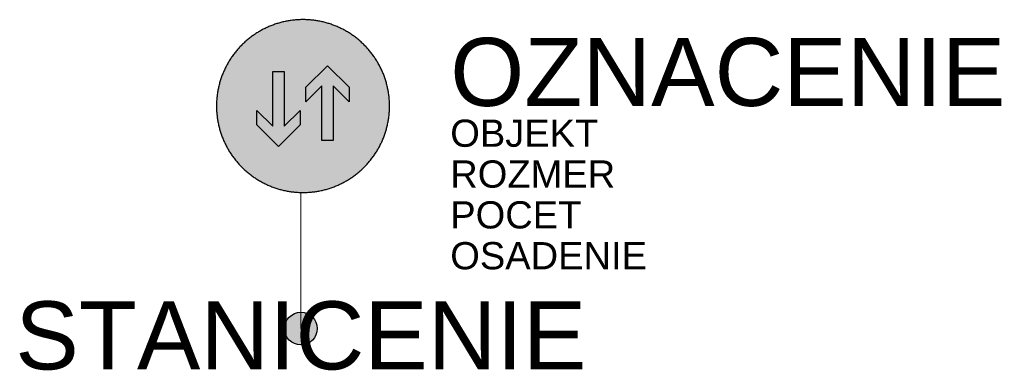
# Model space of a CAD drawing. Header units: metres. Extents: x -10.3 to 25.7, y -1.5 to 11.3.
import ezdxf
from ezdxf.enums import TextEntityAlignment as Align

# ---------------------------------------------------------------- set-up
doc = ezdxf.new("R2010")
doc.units = ezdxf.units.M
doc.layers.get('Defpoints').update_dxf_attribs({"color": 140, "lineweight": 5})
doc.styles.get("Standard").update_dxf_attribs({"font": 'arial.ttf'})

msp = doc.modelspace()

# ---------------------------------------------------------------- hatches: boundary and pattern name
at = {"true_color": 0xf1efea}
msp.add_hatch(color=7, dxfattribs=at).paths.add_polyline_path([(3.253884, 8.174093), (3.253587, 8.213507), (3.2529, 8.252903), (3.251682, 8.292221), (3.24993, 8.331464), (3.247719, 8.370707), (3.245052, 8.409797), (3.241929, 8.44889), (3.238347, 8.487827), (3.234231, 8.526764), (3.229659, 8.565551), (3.224556, 8.60426), (3.219069, 8.642894), (3.213048, 8.68145), (3.206571, 8.719856), (3.199638, 8.758184), (3.192246, 8.796362), (3.184398, 8.834462), (3.176091, 8.872409), (3.167328, 8.910203), (3.158109, 8.947922), (3.148431, 8.985566), (3.138297, 9.022979), (3.127629, 9.060317), (3.11658, 9.097427), (3.10515, 9.134459), (3.093186, 9.171341), (3.080766, 9.207992), (3.067965, 9.244568), (3.05463, 9.280916), (3.040914, 9.317189), (3.026739, 9.353231), (3.012186, 9.389045), (2.997174, 9.424706), (2.981706, 9.460214), (2.965779, 9.495572), (2.949396, 9.530624), (2.932632, 9.565601), (2.915487, 9.600272), (2.897886, 9.63479), (2.879826, 9.66908), (2.861385, 9.703217), (2.842488, 9.737051), (2.823132, 9.770729), (2.803473, 9.804182), (2.78328, 9.837329), (2.762784, 9.870323), (2.741829, 9.903014), (2.720415, 9.935552), (2.698623, 9.967784), (2.676447, 9.999788), (2.653818, 10.031486), (2.63088, 10.062956), (2.607411, 10.094198), (2.583636, 10.125137), (2.559405, 10.15577), (2.534868, 10.186172), (2.5098, 10.216349), (2.484423, 10.246142), (2.458668, 10.275707), (2.432457, 10.304969), (2.405937, 10.334), (2.378964, 10.362653), (2.351607, 10.390997), (2.323947, 10.419041), (2.295828, 10.446776), (2.267484, 10.474133), (2.238831, 10.501106), (2.2098, 10.527626), (2.180538, 10.553837), (2.150973, 10.579592), (2.12118, 10.604969), (2.091003, 10.629962), (2.060601, 10.654574), (2.029968, 10.678805), (1.999029, 10.70258), (1.967787, 10.725974), (1.936317, 10.748987), (1.904541, 10.771616), (1.872615, 10.793792), (1.840383, 10.815584), (1.807845, 10.836998), (1.775154, 10.857953), (1.74216, 10.878449), (1.709013, 10.898642), (1.67556, 10.918379), (1.641882, 10.937657), (1.608048, 10.956554), (1.573911, 10.974995), (1.539621, 10.993055), (1.505103, 11.010656), (1.470432, 11.027879), (1.435455, 11.044643), (1.400403, 11.060948), (1.365045, 11.076875), (1.329537, 11.092343), (1.293876, 11.107355), (1.257984, 11.121986), (1.221942, 11.136083), (1.185747, 11.149874), (1.149399, 11.163134), (1.112823, 11.175935), (1.076172, 11.188355), (1.03929, 11.200319), (1.002258, 11.211824), (0.965073, 11.222873), (0.92781, 11.233466), (0.890319, 11.2436), (0.852753, 11.253278), (0.815034, 11.262497), (0.77724, 11.271338), (0.739215, 11.279642), (0.701193, 11.28749), (0.66294, 11.294882), (0.624612, 11.301818), (0.586206, 11.308295), (0.547725, 11.314238), (0.509091, 11.3198), (0.470382, 11.324828), (0.43152, 11.3294), (0.392658, 11.333516), (0.353721, 11.337173), (0.314628, 11.340299), (0.275463, 11.342966), (0.236295, 11.345174), (0.197052, 11.346851), (0.157656, 11.348069), (0.118263, 11.348831), (0.078867, 11.349062), (0.039396, 11.348831), (0, 11.348069), (-0.039321, 11.346851), (-0.078564, 11.345174), (-0.117807, 11.342966), (-0.156897, 11.340299), (-0.195987, 11.337173), (-0.234924, 11.333516), (-0.273864, 11.3294), (-0.312648, 11.324828), (-0.35136, 11.3198), (-0.389991, 11.314238), (-0.42855, 11.308295), (-0.466953, 11.301818), (-0.505284, 11.294882), (-0.543459, 11.28749), (-0.581559, 11.279642), (-0.619506, 11.271338), (-0.657303, 11.262497), (-0.695022, 11.253278), (-0.732663, 11.2436), (-0.770079, 11.233466), (-0.807417, 11.222873), (-0.844524, 11.211824), (-0.881559, 11.200319), (-0.918438, 11.188355), (-0.955092, 11.175935), (-0.991668, 11.163134), (-1.028016, 11.149874), (-1.064286, 11.136083), (-1.100328, 11.121986), (-1.136142, 11.107355), (-1.171803, 11.092343), (-1.207314, 11.076875), (-1.242669, 11.060948), (-1.277799, 11.044643), (-1.312698, 11.027879), (-1.347369, 11.010656), (-1.381887, 10.993055), (-1.416177, 10.974995), (-1.450314, 10.956554), (-1.484148, 10.937657), (-1.517829, 10.918379), (-1.551279, 10.898642), (-1.584426, 10.878449), (-1.617423, 10.857953), (-1.650111, 10.836998), (-1.682649, 10.815584), (-1.714881, 10.793792), (-1.746885, 10.771616), (-1.778586, 10.748987), (-1.810056, 10.725974), (-1.841298, 10.70258), (-1.872234, 10.678805), (-1.902867, 10.654574), (-1.933272, 10.629962), (-1.963446, 10.604969), (-1.993239, 10.579592), (-2.022807, 10.553837), (-2.052066, 10.527626), (-2.0811, 10.501106), (-2.10975, 10.474133), (-2.138097, 10.446776), (-2.166213, 10.419041), (-2.193876, 10.390997), (-2.22123, 10.362653), (-2.248206, 10.334), (-2.274723, 10.304969), (-2.300937, 10.275707), (-2.326692, 10.246142), (-2.352066, 10.216349), (-2.377059, 10.186172), (-2.401671, 10.15577), (-2.425905, 10.125137), (-2.449677, 10.094198), (-2.473071, 10.062956), (-2.496084, 10.031486), (-2.518716, 9.999788), (-2.540889, 9.967784), (-2.562684, 9.935552), (-2.584095, 9.903014), (-2.60505, 9.870323), (-2.625549, 9.837329), (-2.645742, 9.804182), (-2.665476, 9.770729), (-2.684754, 9.737051), (-2.703654, 9.703217), (-2.722092, 9.66908), (-2.740152, 9.63479), (-2.757756, 9.600272), (-2.774976, 9.565601), (-2.79174, 9.530624), (-2.808048, 9.495572), (-2.823972, 9.460214), (-2.83944, 9.424706), (-2.854452, 9.389045), (-2.869083, 9.353231), (-2.88318, 9.317189), (-2.896971, 9.280916), (-2.910231, 9.244568), (-2.923032, 9.207992), (-2.935452, 9.171341), (-2.947416, 9.134459), (-2.958924, 9.097427), (-2.969973, 9.060317), (-2.980563, 9.022979), (-2.990697, 8.985566), (-3.000375, 8.947922), (-3.009597, 8.910203), (-3.018435, 8.872409), (-3.026742, 8.834462), (-3.03459, 8.796362), (-3.041982, 8.758184), (-3.048915, 8.719856), (-3.055392, 8.68145), (-3.061335, 8.642894), (-3.066897, 8.60426), (-3.071928, 8.565551), (-3.0765, 8.526764), (-3.080613, 8.487827), (-3.084273, 8.44889), (-3.087396, 8.409797), (-3.090063, 8.370707), (-3.092274, 8.331464), (-3.093948, 8.292221), (-3.095169, 8.252903), (-3.095931, 8.213507), (-3.096159, 8.174036), (-3.095931, 8.13464), (-3.095169, 8.095244), (-3.093948, 8.055848), (-3.092274, 8.016605), (-3.090063, 7.97744), (-3.087396, 7.938272), (-3.084273, 7.899182), (-3.080613, 7.860245), (-3.0765, 7.821383), (-3.071928, 7.782521), (-3.066897, 7.743809), (-3.061335, 7.705178), (-3.055392, 7.666697), (-3.048915, 7.628291), (-3.041982, 7.589963), (-3.03459, 7.55171), (-3.026742, 7.513685), (-3.018435, 7.475663), (-3.009597, 7.437866), (-3.000375, 7.400147), (-2.990697, 7.362581), (-2.980563, 7.32509), (-2.969973, 7.28783), (-2.958924, 7.250645), (-2.947416, 7.21361), (-2.935452, 7.176731), (-2.923032, 7.140077), (-2.910231, 7.103501), (-2.896971, 7.067153), (-2.88318, 7.030958), (-2.869083, 6.994916), (-2.854452, 6.959027), (-2.83944, 6.923366), (-2.823972, 6.887855), (-2.808048, 6.8525), (-2.79174, 6.817448), (-2.774976, 6.782471), (-2.757756, 6.7478), (-2.740152, 6.713282), (-2.722092, 6.678992), (-2.703654, 6.644855), (-2.684754, 6.611021), (-2.665476, 6.57734), (-2.645742, 6.54389), (-2.625549, 6.510743), (-2.60505, 6.477746), (-2.584095, 6.445058), (-2.562684, 6.41252), (-2.540889, 6.380288), (-2.518716, 6.348359), (-2.496084, 6.316583), (-2.473071, 6.285113), (-2.449677, 6.253871), (-2.425905, 6.222935), (-2.401671, 6.192302), (-2.377059, 6.161897), (-2.352066, 6.131723), (-2.326692, 6.10193), (-2.300937, 6.072362), (-2.274723, 6.043103), (-2.248206, 6.014069), (-2.22123, 5.985419), (-2.193876, 5.957072), (-2.166213, 5.928956), (-2.138097, 5.901293), (-2.10975, 5.873939), (-2.0811, 5.846963), (-2.052066, 5.820446), (-2.022807, 5.794232), (-1.993239, 5.768477), (-1.963446, 5.743103), (-1.933272, 5.718032), (-1.902867, 5.693498), (-1.872234, 5.669264), (-1.841298, 5.645492), (-1.810056, 5.62202), (-1.778586, 5.599085), (-1.746885, 5.576453), (-1.714881, 5.55428), (-1.682649, 5.532485), (-1.650111, 5.511074), (-1.617423, 5.490119), (-1.584426, 5.46962), (-1.551279, 5.449427), (-1.517829, 5.429768), (-1.484148, 5.410415), (-1.450314, 5.391515), (-1.416177, 5.373077), (-1.381887, 5.355017), (-1.347369, 5.337413), (-1.312698, 5.320268), (-1.277799, 5.303504), (-1.242669, 5.287121), (-1.207314, 5.271197), (-1.171803, 5.255729), (-1.136142, 5.240717), (-1.100328, 5.226161), (-1.064286, 5.211989), (-1.028016, 5.198273), (-0.991668, 5.184938), (-0.955092, 5.172137), (-0.918438, 5.159717), (-0.881559, 5.147753), (-0.844524, 5.136323), (-0.807417, 5.125274), (-0.770079, 5.114606), (-0.732663, 5.104472), (-0.695022, 5.094794), (-0.657303, 5.085572), (-0.619506, 5.076809), (-0.581559, 5.068505), (-0.543459, 5.060657), (-0.505284, 5.053265), (-0.466953, 5.046329), (-0.42855, 5.039852), (-0.389991, 5.033834), (-0.35136, 5.028347), (-0.312648, 5.023241), (-0.273864, 5.018669), (-0.234924, 5.014556), (-0.195987, 5.010974), (-0.156897, 5.007848), (-0.117807, 5.005181), (-0.078564, 5.002973), (-0.039321, 5.001221), (0, 5), (0.039396, 4.999316), (0.078867, 4.999085), (0.118263, 4.999316), (0.157656, 5), (0.197052, 5.001221), (0.236295, 5.002973), (0.275463, 5.005181), (0.314628, 5.007848), (0.353721, 5.010974), (0.392658, 5.014556), (0.43152, 5.018669), (0.470382, 5.023241), (0.509091, 5.028347), (0.547725, 5.033834), (0.586206, 5.039852), (0.624612, 5.046329), (0.66294, 5.053265), (0.701193, 5.060657), (0.739215, 5.068505), (0.77724, 5.076809), (0.815034, 5.085572), (0.852753, 5.094794), (0.890319, 5.104472), (0.92781, 5.114606), (0.965073, 5.125274), (1.002258, 5.136323), (1.03929, 5.147753), (1.076172, 5.159717), (1.112823, 5.172137), (1.149399, 5.184938), (1.185747, 5.198273), (1.221942, 5.211989), (1.257984, 5.226161), (1.293876, 5.240717), (1.329537, 5.255729), (1.365045, 5.271197), (1.400403, 5.287121), (1.435455, 5.303504), (1.470432, 5.320268), (1.505103, 5.337413), (1.539621, 5.355017), (1.573911, 5.373077), (1.608048, 5.391515), (1.641882, 5.410415), (1.67556, 5.429768), (1.709013, 5.449427), (1.74216, 5.46962), (1.775154, 5.490119), (1.807845, 5.511074), (1.840383, 5.532485), (1.872615, 5.55428), (1.904541, 5.576453), (1.936317, 5.599085), (1.967787, 5.62202), (1.999029, 5.645492), (2.029968, 5.669264), (2.060601, 5.693498), (2.091003, 5.718032), (2.12118, 5.743103), (2.150973, 5.768477), (2.180538, 5.794232), (2.2098, 5.820446), (2.238831, 5.846963), (2.267484, 5.873939), (2.295828, 5.901293), (2.323947, 5.928956), (2.351607, 5.957072), (2.378964, 5.985419), (2.405937, 6.014069), (2.432457, 6.043103), (2.458668, 6.072362), (2.484423, 6.10193), (2.5098, 6.131723), (2.534868, 6.161897), (2.559405, 6.192302), (2.583636, 6.222935), (2.607411, 6.253871), (2.63088, 6.285113), (2.653818, 6.316583), (2.676447, 6.348359), (2.698623, 6.380288), (2.720415, 6.41252), (2.741829, 6.445058), (2.762784, 6.477746), (2.78328, 6.510743), (2.803473, 6.54389), (2.823132, 6.57734), (2.842488, 6.611021), (2.861385, 6.644855), (2.879826, 6.678992), (2.897886, 6.713282), (2.915487, 6.7478), (2.932632, 6.782471), (2.949396, 6.817448), (2.965779, 6.8525), (2.981706, 6.887855), (2.997174, 6.923366), (3.012186, 6.959027), (3.026739, 6.994916), (3.040914, 7.030958), (3.05463, 7.067153), (3.067965, 7.103501), (3.080766, 7.140077), (3.093186, 7.176731), (3.10515, 7.21361), (3.11658, 7.250645), (3.127629, 7.28783), (3.138297, 7.32509), (3.148431, 7.362581), (3.158109, 7.400147), (3.167328, 7.437866), (3.176091, 7.475663), (3.184398, 7.513685), (3.192246, 7.55171), (3.199638, 7.589963), (3.206571, 7.628291), (3.213048, 7.666697), (3.219069, 7.705178), (3.224556, 7.743809), (3.229659, 7.782521), (3.234231, 7.821383), (3.238347, 7.860245), (3.241929, 7.899182), (3.245052, 7.938272), (3.247719, 7.97744), (3.24993, 8.016605), (3.251682, 8.055848), (3.2529, 8.095244), (3.253587, 8.13464), (3.253815, 8.174036)])
at = {"true_color": 0x828282}
msp.add_hatch(color=8, dxfattribs=at).paths.add_polyline_path([(-0.820701, 6.692429), (-1.61445, 7.486178), (-1.61445, 8.015345), (-1.032366, 7.433261), (-1.032366, 9.444095), (-0.609033, 9.444095), (-0.609033, 7.433261), (-0.026949, 8.015345), (-0.026949, 7.486178)])
at = {"true_color": 0x9b9b9b}
msp.add_hatch(color=253, dxfattribs=at).paths.add_polyline_path([(0.978468, 9.65576), (1.772217, 8.862011), (1.772217, 8.332844), (1.190133, 8.914928), (1.190133, 6.904094), (0.7668, 6.904094), (0.7668, 8.914928), (0.184716, 8.332844), (0.184716, 8.862011)])
h = msp.add_hatch(color=0)
h.dxf.hatch_style = 1
h.paths.add_polyline_path([(0.6, 0, 1), (-0.6, 0, 1)])

# ---------------------------------------------------------------- linework, layer by layer
at = {"lineweight": 9}
msp.add_line((0, 5), (0, 2.5), dxfattribs=at)
at = {"color": 0, "lineweight": 9}
msp.add_line((0, 2.5), (0, 0), dxfattribs=at)
at = {"color": 7, "true_color": 0xf1efea}
msp.add_lwpolyline([(3.253884, 8.174093), (3.253587, 8.213507), (3.2529, 8.252903), (3.251682, 8.292221), (3.24993, 8.331464), (3.247719, 8.370707), (3.245052, 8.409797), (3.241929, 8.44889), (3.238347, 8.487827), (3.234231, 8.526764), (3.229659, 8.565551), (3.224556, 8.60426), (3.219069, 8.642894), (3.213048, 8.68145), (3.206571, 8.719856), (3.199638, 8.758184), (3.192246, 8.796362), (3.184398, 8.834462), (3.176091, 8.872409), (3.167328, 8.910203), (3.158109, 8.947922), (3.148431, 8.985566), (3.138297, 9.022979), (3.127629, 9.060317), (3.11658, 9.097427), (3.10515, 9.134459), (3.093186, 9.171341), (3.080766, 9.207992), (3.067965, 9.244568), (3.05463, 9.280916), (3.040914, 9.317189), (3.026739, 9.353231), (3.012186, 9.389045), (2.997174, 9.424706), (2.981706, 9.460214), (2.965779, 9.495572), (2.949396, 9.530624), (2.932632, 9.565601), (2.915487, 9.600272), (2.897886, 9.63479), (2.879826, 9.66908), (2.861385, 9.703217), (2.842488, 9.737051), (2.823132, 9.770729), (2.803473, 9.804182), (2.78328, 9.837329), (2.762784, 9.870323), (2.741829, 9.903014), (2.720415, 9.935552), (2.698623, 9.967784), (2.676447, 9.999788), (2.653818, 10.031486), (2.63088, 10.062956), (2.607411, 10.094198), (2.583636, 10.125137), (2.559405, 10.15577), (2.534868, 10.186172), (2.5098, 10.216349), (2.484423, 10.246142), (2.458668, 10.275707), (2.432457, 10.304969), (2.405937, 10.334), (2.378964, 10.362653), (2.351607, 10.390997), (2.323947, 10.419041), (2.295828, 10.446776), (2.267484, 10.474133), (2.238831, 10.501106), (2.2098, 10.527626), (2.180538, 10.553837), (2.150973, 10.579592), (2.12118, 10.604969), (2.091003, 10.629962), (2.060601, 10.654574), (2.029968, 10.678805), (1.999029, 10.70258), (1.967787, 10.725974), (1.936317, 10.748987), (1.904541, 10.771616), (1.872615, 10.793792), (1.840383, 10.815584), (1.807845, 10.836998), (1.775154, 10.857953), (1.74216, 10.878449), (1.709013, 10.898642), (1.67556, 10.918379), (1.641882, 10.937657), (1.608048, 10.956554), (1.573911, 10.974995), (1.539621, 10.993055), (1.505103, 11.010656), (1.470432, 11.027879), (1.435455, 11.044643), (1.400403, 11.060948), (1.365045, 11.076875), (1.329537, 11.092343), (1.293876, 11.107355), (1.257984, 11.121986), (1.221942, 11.136083), (1.185747, 11.149874), (1.149399, 11.163134), (1.112823, 11.175935), (1.076172, 11.188355), (1.03929, 11.200319), (1.002258, 11.211824), (0.965073, 11.222873), (0.92781, 11.233466), (0.890319, 11.2436), (0.852753, 11.253278), (0.815034, 11.262497), (0.77724, 11.271338), (0.739215, 11.279642), (0.701193, 11.28749), (0.66294, 11.294882), (0.624612, 11.301818), (0.586206, 11.308295), (0.547725, 11.314238), (0.509091, 11.3198), (0.470382, 11.324828), (0.43152, 11.3294), (0.392658, 11.333516), (0.353721, 11.337173), (0.314628, 11.340299), (0.275463, 11.342966), (0.236295, 11.345174), (0.197052, 11.346851), (0.157656, 11.348069), (0.118263, 11.348831), (0.078867, 11.349062), (0.039396, 11.348831), (0, 11.348069), (-0.039321, 11.346851), (-0.078564, 11.345174), (-0.117807, 11.342966), (-0.156897, 11.340299), (-0.195987, 11.337173), (-0.234924, 11.333516), (-0.273864, 11.3294), (-0.312648, 11.324828), (-0.35136, 11.3198), (-0.389991, 11.314238), (-0.42855, 11.308295), (-0.466953, 11.301818), (-0.505284, 11.294882), (-0.543459, 11.28749), (-0.581559, 11.279642), (-0.619506, 11.271338), (-0.657303, 11.262497), (-0.695022, 11.253278), (-0.732663, 11.2436), (-0.770079, 11.233466), (-0.807417, 11.222873), (-0.844524, 11.211824), (-0.881559, 11.200319), (-0.918438, 11.188355), (-0.955092, 11.175935), (-0.991668, 11.163134), (-1.028016, 11.149874), (-1.064286, 11.136083), (-1.100328, 11.121986), (-1.136142, 11.107355), (-1.171803, 11.092343), (-1.207314, 11.076875), (-1.242669, 11.060948), (-1.277799, 11.044643), (-1.312698, 11.027879), (-1.347369, 11.010656), (-1.381887, 10.993055), (-1.416177, 10.974995), (-1.450314, 10.956554), (-1.484148, 10.937657), (-1.517829, 10.918379), (-1.551279, 10.898642), (-1.584426, 10.878449), (-1.617423, 10.857953), (-1.650111, 10.836998), (-1.682649, 10.815584), (-1.714881, 10.793792), (-1.746885, 10.771616), (-1.778586, 10.748987), (-1.810056, 10.725974), (-1.841298, 10.70258), (-1.872234, 10.678805), (-1.902867, 10.654574), (-1.933272, 10.629962), (-1.963446, 10.604969), (-1.993239, 10.579592), (-2.022807, 10.553837), (-2.052066, 10.527626), (-2.0811, 10.501106), (-2.10975, 10.474133), (-2.138097, 10.446776), (-2.166213, 10.419041), (-2.193876, 10.390997), (-2.22123, 10.362653), (-2.248206, 10.334), (-2.274723, 10.304969), (-2.300937, 10.275707), (-2.326692, 10.246142), (-2.352066, 10.216349), (-2.377059, 10.186172), (-2.401671, 10.15577), (-2.425905, 10.125137), (-2.449677, 10.094198), (-2.473071, 10.062956), (-2.496084, 10.031486), (-2.518716, 9.999788), (-2.540889, 9.967784), (-2.562684, 9.935552), (-2.584095, 9.903014), (-2.60505, 9.870323), (-2.625549, 9.837329), (-2.645742, 9.804182), (-2.665476, 9.770729), (-2.684754, 9.737051), (-2.703654, 9.703217), (-2.722092, 9.66908), (-2.740152, 9.63479), (-2.757756, 9.600272), (-2.774976, 9.565601), (-2.79174, 9.530624), (-2.808048, 9.495572), (-2.823972, 9.460214), (-2.83944, 9.424706), (-2.854452, 9.389045), (-2.869083, 9.353231), (-2.88318, 9.317189), (-2.896971, 9.280916), (-2.910231, 9.244568), (-2.923032, 9.207992), (-2.935452, 9.171341), (-2.947416, 9.134459), (-2.958924, 9.097427), (-2.969973, 9.060317), (-2.980563, 9.022979), (-2.990697, 8.985566), (-3.000375, 8.947922), (-3.009597, 8.910203), (-3.018435, 8.872409), (-3.026742, 8.834462), (-3.03459, 8.796362), (-3.041982, 8.758184), (-3.048915, 8.719856), (-3.055392, 8.68145), (-3.061335, 8.642894), (-3.066897, 8.60426), (-3.071928, 8.565551), (-3.0765, 8.526764), (-3.080613, 8.487827), (-3.084273, 8.44889), (-3.087396, 8.409797), (-3.090063, 8.370707), (-3.092274, 8.331464), (-3.093948, 8.292221), (-3.095169, 8.252903), (-3.095931, 8.213507), (-3.096159, 8.174036), (-3.095931, 8.13464), (-3.095169, 8.095244), (-3.093948, 8.055848), (-3.092274, 8.016605), (-3.090063, 7.97744), (-3.087396, 7.938272), (-3.084273, 7.899182), (-3.080613, 7.860245), (-3.0765, 7.821383), (-3.071928, 7.782521), (-3.066897, 7.743809), (-3.061335, 7.705178), (-3.055392, 7.666697), (-3.048915, 7.628291), (-3.041982, 7.589963), (-3.03459, 7.55171), (-3.026742, 7.513685), (-3.018435, 7.475663), (-3.009597, 7.437866), (-3.000375, 7.400147), (-2.990697, 7.362581), (-2.980563, 7.32509), (-2.969973, 7.28783), (-2.958924, 7.250645), (-2.947416, 7.21361), (-2.935452, 7.176731), (-2.923032, 7.140077), (-2.910231, 7.103501), (-2.896971, 7.067153), (-2.88318, 7.030958), (-2.869083, 6.994916), (-2.854452, 6.959027), (-2.83944, 6.923366), (-2.823972, 6.887855), (-2.808048, 6.8525), (-2.79174, 6.817448), (-2.774976, 6.782471), (-2.757756, 6.7478), (-2.740152, 6.713282), (-2.722092, 6.678992), (-2.703654, 6.644855), (-2.684754, 6.611021), (-2.665476, 6.57734), (-2.645742, 6.54389), (-2.625549, 6.510743), (-2.60505, 6.477746), (-2.584095, 6.445058), (-2.562684, 6.41252), (-2.540889, 6.380288), (-2.518716, 6.348359), (-2.496084, 6.316583), (-2.473071, 6.285113), (-2.449677, 6.253871), (-2.425905, 6.222935), (-2.401671, 6.192302), (-2.377059, 6.161897), (-2.352066, 6.131723), (-2.326692, 6.10193), (-2.300937, 6.072362), (-2.274723, 6.043103), (-2.248206, 6.014069), (-2.22123, 5.985419), (-2.193876, 5.957072), (-2.166213, 5.928956), (-2.138097, 5.901293), (-2.10975, 5.873939), (-2.0811, 5.846963), (-2.052066, 5.820446), (-2.022807, 5.794232), (-1.993239, 5.768477), (-1.963446, 5.743103), (-1.933272, 5.718032), (-1.902867, 5.693498), (-1.872234, 5.669264), (-1.841298, 5.645492), (-1.810056, 5.62202), (-1.778586, 5.599085), (-1.746885, 5.576453), (-1.714881, 5.55428), (-1.682649, 5.532485), (-1.650111, 5.511074), (-1.617423, 5.490119), (-1.584426, 5.46962), (-1.551279, 5.449427), (-1.517829, 5.429768), (-1.484148, 5.410415), (-1.450314, 5.391515), (-1.416177, 5.373077), (-1.381887, 5.355017), (-1.347369, 5.337413), (-1.312698, 5.320268), (-1.277799, 5.303504), (-1.242669, 5.287121), (-1.207314, 5.271197), (-1.171803, 5.255729), (-1.136142, 5.240717), (-1.100328, 5.226161), (-1.064286, 5.211989), (-1.028016, 5.198273), (-0.991668, 5.184938), (-0.955092, 5.172137), (-0.918438, 5.159717), (-0.881559, 5.147753), (-0.844524, 5.136323), (-0.807417, 5.125274), (-0.770079, 5.114606), (-0.732663, 5.104472), (-0.695022, 5.094794), (-0.657303, 5.085572), (-0.619506, 5.076809), (-0.581559, 5.068505), (-0.543459, 5.060657), (-0.505284, 5.053265), (-0.466953, 5.046329), (-0.42855, 5.039852), (-0.389991, 5.033834), (-0.35136, 5.028347), (-0.312648, 5.023241), (-0.273864, 5.018669), (-0.234924, 5.014556), (-0.195987, 5.010974), (-0.156897, 5.007848), (-0.117807, 5.005181), (-0.078564, 5.002973), (-0.039321, 5.001221), (0, 5), (0.039396, 4.999316), (0.078867, 4.999085), (0.118263, 4.999316), (0.157656, 5), (0.197052, 5.001221), (0.236295, 5.002973), (0.275463, 5.005181), (0.314628, 5.007848), (0.353721, 5.010974), (0.392658, 5.014556), (0.43152, 5.018669), (0.470382, 5.023241), (0.509091, 5.028347), (0.547725, 5.033834), (0.586206, 5.039852), (0.624612, 5.046329), (0.66294, 5.053265), (0.701193, 5.060657), (0.739215, 5.068505), (0.77724, 5.076809), (0.815034, 5.085572), (0.852753, 5.094794), (0.890319, 5.104472), (0.92781, 5.114606), (0.965073, 5.125274), (1.002258, 5.136323), (1.03929, 5.147753), (1.076172, 5.159717), (1.112823, 5.172137), (1.149399, 5.184938), (1.185747, 5.198273), (1.221942, 5.211989), (1.257984, 5.226161), (1.293876, 5.240717), (1.329537, 5.255729), (1.365045, 5.271197), (1.400403, 5.287121), (1.435455, 5.303504), (1.470432, 5.320268), (1.505103, 5.337413), (1.539621, 5.355017), (1.573911, 5.373077), (1.608048, 5.391515), (1.641882, 5.410415), (1.67556, 5.429768), (1.709013, 5.449427), (1.74216, 5.46962), (1.775154, 5.490119), (1.807845, 5.511074), (1.840383, 5.532485), (1.872615, 5.55428), (1.904541, 5.576453), (1.936317, 5.599085), (1.967787, 5.62202), (1.999029, 5.645492), (2.029968, 5.669264), (2.060601, 5.693498), (2.091003, 5.718032), (2.12118, 5.743103), (2.150973, 5.768477), (2.180538, 5.794232), (2.2098, 5.820446), (2.238831, 5.846963), (2.267484, 5.873939), (2.295828, 5.901293), (2.323947, 5.928956), (2.351607, 5.957072), (2.378964, 5.985419), (2.405937, 6.014069), (2.432457, 6.043103), (2.458668, 6.072362), (2.484423, 6.10193), (2.5098, 6.131723), (2.534868, 6.161897), (2.559405, 6.192302), (2.583636, 6.222935), (2.607411, 6.253871), (2.63088, 6.285113), (2.653818, 6.316583), (2.676447, 6.348359), (2.698623, 6.380288), (2.720415, 6.41252), (2.741829, 6.445058), (2.762784, 6.477746), (2.78328, 6.510743), (2.803473, 6.54389), (2.823132, 6.57734), (2.842488, 6.611021), (2.861385, 6.644855), (2.879826, 6.678992), (2.897886, 6.713282), (2.915487, 6.7478), (2.932632, 6.782471), (2.949396, 6.817448), (2.965779, 6.8525), (2.981706, 6.887855), (2.997174, 6.923366), (3.012186, 6.959027), (3.026739, 6.994916), (3.040914, 7.030958), (3.05463, 7.067153), (3.067965, 7.103501), (3.080766, 7.140077), (3.093186, 7.176731), (3.10515, 7.21361), (3.11658, 7.250645), (3.127629, 7.28783), (3.138297, 7.32509), (3.148431, 7.362581), (3.158109, 7.400147), (3.167328, 7.437866), (3.176091, 7.475663), (3.184398, 7.513685), (3.192246, 7.55171), (3.199638, 7.589963), (3.206571, 7.628291), (3.213048, 7.666697), (3.219069, 7.705178), (3.224556, 7.743809), (3.229659, 7.782521), (3.234231, 7.821383), (3.238347, 7.860245), (3.241929, 7.899182), (3.245052, 7.938272), (3.247719, 7.97744), (3.24993, 8.016605), (3.251682, 8.055848), (3.2529, 8.095244), (3.253587, 8.13464), (3.253815, 8.174036), (3.253884, 8.174093)], dxfattribs=at)
at = {"color": 8, "true_color": 0x828282}
msp.add_lwpolyline([(-0.820701, 6.692429), (-1.61445, 7.486178), (-1.61445, 8.015345), (-1.032366, 7.433261), (-1.032366, 9.444095), (-0.609033, 9.444095), (-0.609033, 7.433261), (-0.026949, 8.015345), (-0.026949, 7.486178), (-0.820701, 6.692429)], dxfattribs=at)
at = {"color": 253, "true_color": 0x9b9b9b}
msp.add_lwpolyline([(0.978468, 9.65576), (1.772217, 8.862011), (1.772217, 8.332844), (1.190133, 8.914928), (1.190133, 6.904094), (0.7668, 6.904094), (0.7668, 8.914928), (0.184716, 8.332844), (0.184716, 8.862011), (0.978468, 9.65576)], dxfattribs=at)
at = {"color": 0}
msp.add_circle((0, 0), 0.6, dxfattribs=at)

# ---------------------------------------------------------------- texts
msp.add_attdef('OZNACENIE', (5.48179, 8.177457), '203', height=2.5)
msp.add_attdef('STANICENIE', text='', height=2.5).set_placement((0, 1), align=Align.TOP_CENTER)
at = {"layer": 'Defpoints'}
for tag, p, s in [('OBJEKT', (5.48179, 6.677457), 'Jestvujúci'), ('ROZMER', (5.48179, 5.177457), '420/600/840'), ('POCET', (5.48179, 3.677457), ''), ('OSADENIE', (5.48179, 2.177457), '')]:
    msp.add_attdef(tag, p, s, height=1, dxfattribs=at)

doc.saveas('drawing.dxf')
